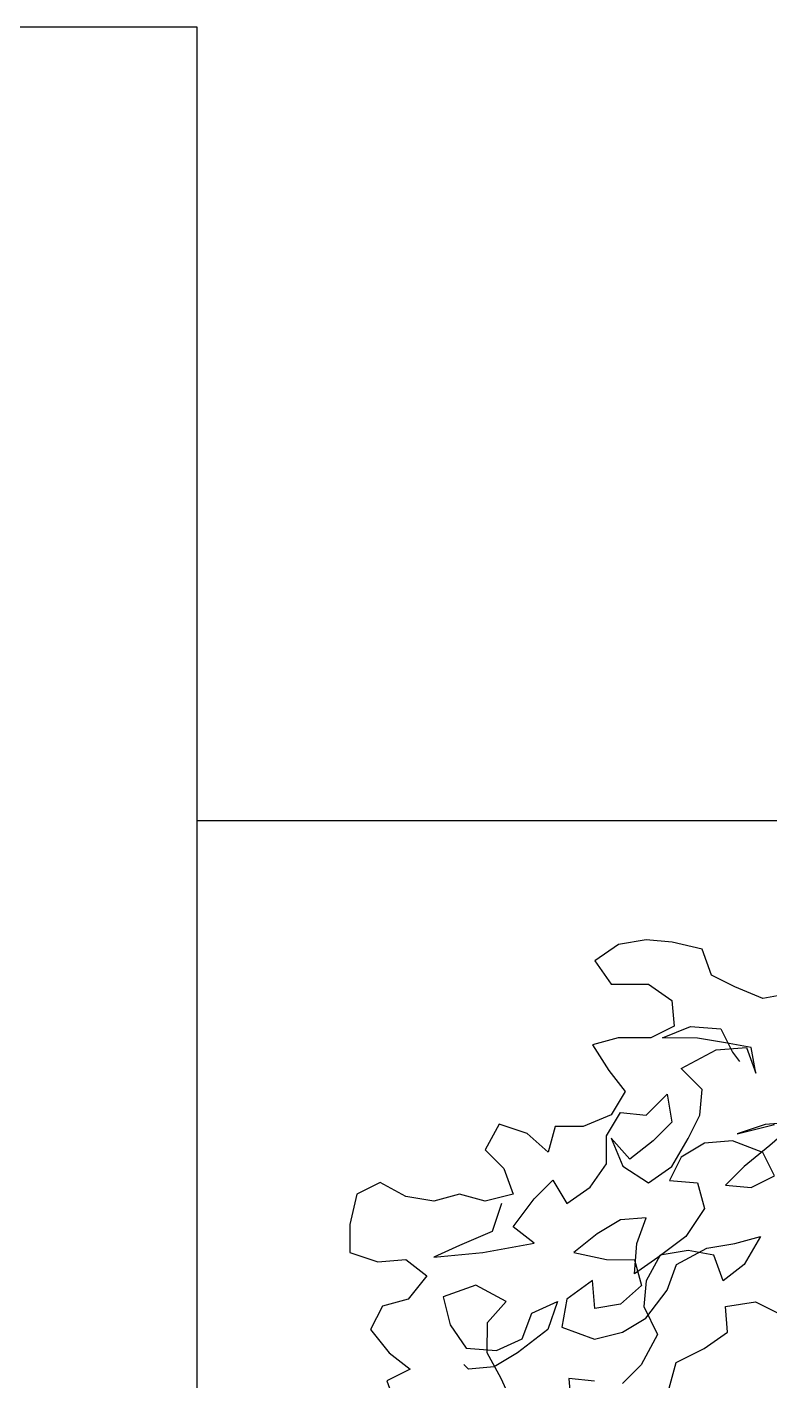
# Model space of a CAD drawing. Header units: millimetres. Extents: x -249630 to 95394, y -188036 to 109963.
# Drawn here: x -74576 to -74166, y 383 to 1129 of the extents above; entities that cross this region are included whole.
import ezdxf

# ---------------------------------------------------------------- set-up
doc = ezdxf.new("R2010")
doc.units = ezdxf.units.MM
for name, color, linetype in [('05', 5, 'Continuous'), ('AHojas', 86, 'Continuous'), ('Layer2', 8, 'Continuous')]:
    doc.layers.add(name, color=color, linetype=linetype)

# ---------------------------------------------------------------- blocks, each defined once
blk = doc.blocks.new('Arbol_01')
at = {"layer": 'AHojas'}
for p, q in [((-0.84273, 2.34522), (-0.85304, 2.33802)), ((-0.83038, 2.34727), (-0.84273, 2.34522)), ((-0.81905, 2.34623), (-0.83038, 2.34727)), ((-0.80567, 2.34313), (-0.81905, 2.34623)), ((-0.80156, 2.3318), (-0.80567, 2.34313)), ((-0.85304, 2.33802), (-0.84584, 2.32772)), ((-0.79127, 2.32664), (-0.80156, 2.3318)), ((-0.84584, 2.32772), (-0.82936, 2.3277)), ((-0.82936, 2.3277), (-0.81907, 2.32049)), ((-0.77892, 2.32148), (-0.79127, 2.32664)), ((-0.76759, 2.32353), (-0.77892, 2.32148)), ((-0.81907, 2.32049), (-0.81805, 2.30916)), ((-0.81805, 2.30916), (-0.82836, 2.30402)), ((-0.82321, 2.30402), (-0.81085, 2.30915)), ((-0.81085, 2.30915), (-0.79746, 2.30811)), ((-0.79746, 2.30811), (-0.79232, 2.29781)), ((-0.84277, 2.30403), (-0.8541, 2.30095)), ((-0.8541, 2.30095), (-0.8469, 2.28962)), ((-0.82836, 2.30402), (-0.84277, 2.30403)), ((-0.80776, 2.304), (-0.82321, 2.30402)), ((-0.79541, 2.30193), (-0.80776, 2.304)), ((-0.79953, 2.29885), (-0.78614, 2.29986)), ((-0.78408, 2.29986), (-0.79541, 2.30193)), ((-0.78614, 2.29986), (-0.78203, 2.28853)), ((-0.78203, 2.28853), (-0.78408, 2.29986)), ((-0.81498, 2.29062), (-0.79953, 2.29885)), ((-0.79232, 2.29781), (-0.78924, 2.29369)), ((-0.8469, 2.28962), (-0.8397, 2.28035)), ((-0.80572, 2.28135), (-0.81498, 2.29062)), ((-0.8397, 2.28035), (-0.84589, 2.27006)), ((-0.83045, 2.27004), (-0.82117, 2.2793)), ((-0.82117, 2.2793), (-0.81912, 2.26694)), ((-0.80676, 2.27002), (-0.80572, 2.28135)), ((-0.84589, 2.27006), (-0.85825, 2.26492)), ((-0.84796, 2.26079), (-0.84177, 2.27108)), ((-0.84177, 2.27108), (-0.83045, 2.27004)), ((-0.81192, 2.25973), (-0.80676, 2.27002)), ((-0.7594, 2.27101), (-0.77589, 2.25661)), ((-0.89532, 2.26598), (-0.90151, 2.25466)), ((-0.88297, 2.26185), (-0.89532, 2.26598)), ((-0.87061, 2.26493), (-0.87371, 2.25361)), ((-0.85825, 2.26492), (-0.87061, 2.26493)), ((-0.81912, 2.26694), (-0.82737, 2.25871)), ((-0.77794, 2.26588), (-0.7903, 2.26177)), ((-0.7903, 2.26177), (-0.77382, 2.26587)), ((-0.76455, 2.26689), (-0.77794, 2.26588)), ((-0.87371, 2.25361), (-0.88297, 2.26185)), ((-0.84797, 2.24844), (-0.84796, 2.26079)), ((-0.8459, 2.25976), (-0.84076, 2.2474)), ((-0.83767, 2.25049), (-0.8459, 2.25976)), ((-0.82737, 2.25871), (-0.83767, 2.25049)), ((-0.81914, 2.24738), (-0.81192, 2.25973)), ((-0.79236, 2.25868), (-0.80472, 2.25766)), ((-0.77898, 2.25352), (-0.79236, 2.25868)), ((-0.90151, 2.25466), (-0.89328, 2.24642)), ((-0.80472, 2.25766), (-0.81502, 2.25149)), ((-0.77589, 2.25661), (-0.78722, 2.24735)), ((-0.77384, 2.24322), (-0.77898, 2.25352)), ((-0.89328, 2.24642), (-0.88917, 2.23509)), ((-0.85519, 2.23814), (-0.84797, 2.24844)), ((-0.84076, 2.2474), (-0.82944, 2.24018)), ((-0.82944, 2.24018), (-0.81914, 2.24738)), ((-0.81502, 2.25149), (-0.82018, 2.2412)), ((-0.78722, 2.24735), (-0.79547, 2.23912)), ((-0.94786, 2.24029), (-0.95816, 2.23515)), ((-0.93654, 2.2341), (-0.94786, 2.24029)), ((-0.87991, 2.23302), (-0.87166, 2.24125)), ((-0.87166, 2.24125), (-0.86549, 2.23095)), ((-0.82018, 2.2412), (-0.80782, 2.24016)), ((-0.80782, 2.24016), (-0.80474, 2.22883)), ((-0.78414, 2.23808), (-0.77384, 2.24322)), ((-0.95816, 2.23515), (-0.96126, 2.22177)), ((-0.92418, 2.23203), (-0.93654, 2.2341)), ((-0.91285, 2.23511), (-0.92418, 2.23203)), ((-0.90153, 2.23201), (-0.91285, 2.23511)), ((-0.88917, 2.23509), (-0.90153, 2.23201)), ((-0.86549, 2.23095), (-0.85519, 2.23814)), ((-0.79547, 2.23912), (-0.78414, 2.23808)), ((-0.89432, 2.23097), (-0.89845, 2.21862)), ((-0.88918, 2.22067), (-0.87991, 2.23302)), ((-0.80474, 2.22883), (-0.81299, 2.21648)), ((-0.84182, 2.22372), (-0.85212, 2.21755)), ((-0.83049, 2.22474), (-0.84182, 2.22372)), ((-0.83462, 2.21341), (-0.83049, 2.22474)), ((-0.96126, 2.22177), (-0.96127, 2.20941)), ((-0.89845, 2.21862), (-0.91287, 2.21246)), ((-0.87992, 2.21346), (-0.88918, 2.22067)), ((-0.85212, 2.21755), (-0.86242, 2.20932)), ((-0.81299, 2.21648), (-0.82536, 2.20723)), ((-0.79137, 2.21337), (-0.78004, 2.21645)), ((-0.78004, 2.21645), (-0.78726, 2.2041)), ((-0.91287, 2.21246), (-0.92421, 2.20732)), ((-0.90258, 2.20936), (-0.87992, 2.21346)), ((-0.83566, 2.20003), (-0.83462, 2.21341)), ((-0.81197, 2.2103), (-0.82433, 2.20826)), ((-0.81712, 2.20413), (-0.80373, 2.21133)), ((-0.80064, 2.20823), (-0.81197, 2.2103)), ((-0.80373, 2.21133), (-0.79137, 2.21337)), ((-0.96127, 2.20941), (-0.94892, 2.20528)), ((-0.94892, 2.20528), (-0.93656, 2.2063)), ((-0.93656, 2.2063), (-0.9273, 2.19908)), ((-0.92421, 2.20732), (-0.90258, 2.20936)), ((-0.86242, 2.20932), (-0.84801, 2.20622)), ((-0.84801, 2.20622), (-0.83565, 2.20621)), ((-0.82536, 2.20723), (-0.83566, 2.20003)), ((-0.83565, 2.20621), (-0.83257, 2.19488)), ((-0.82433, 2.20826), (-0.83051, 2.19694)), ((-0.82125, 2.19281), (-0.81712, 2.20413)), ((-0.79653, 2.1969), (-0.80064, 2.20823)), ((-0.78726, 2.2041), (-0.79653, 2.1969)), ((-0.9273, 2.19908), (-0.93555, 2.18879)), ((-0.90568, 2.19494), (-0.9201, 2.18981)), ((-0.8923, 2.18772), (-0.90568, 2.19494)), ((-0.8542, 2.19696), (-0.86553, 2.18873)), ((-0.85318, 2.1846), (-0.8542, 2.19696)), ((-0.83257, 2.19488), (-0.84185, 2.18665)), ((-0.83051, 2.19694), (-0.83155, 2.18561)), ((-0.83053, 2.18046), (-0.82125, 2.19281)), ((-0.93555, 2.18879), (-0.94688, 2.18572)), ((-0.9201, 2.18981), (-0.91702, 2.17745)), ((-0.90055, 2.17847), (-0.8923, 2.18772)), ((-0.88098, 2.18257), (-0.86965, 2.1877)), ((-0.86965, 2.1877), (-0.87378, 2.17535)), ((-0.86553, 2.18873), (-0.8676, 2.17638)), ((-0.84185, 2.18665), (-0.85318, 2.1846)), ((-0.79551, 2.18558), (-0.78213, 2.18762)), ((-0.78213, 2.18762), (-0.77184, 2.18247)), ((-0.94688, 2.18572), (-0.95204, 2.17542)), ((-0.88511, 2.17124), (-0.88098, 2.18257)), ((-0.84083, 2.17429), (-0.83053, 2.18046)), ((-0.83155, 2.18561), (-0.82539, 2.17325)), ((-0.7945, 2.17425), (-0.79551, 2.18558)), ((-0.95204, 2.17542), (-0.94381, 2.16512)), ((-0.91702, 2.17745), (-0.90983, 2.16715)), ((-0.90056, 2.16508), (-0.90055, 2.17847)), ((-0.87378, 2.17535), (-0.88718, 2.16507)), ((-0.8676, 2.17638), (-0.85319, 2.17121)), ((-0.85319, 2.17121), (-0.84083, 2.17429)), ((-0.8048, 2.16705), (-0.7945, 2.17425)), ((-0.89644, 2.16611), (-0.88511, 2.17124)), ((-0.82539, 2.17325), (-0.83261, 2.15987)), ((-0.94381, 2.16512), (-0.93455, 2.1579)), ((-0.90983, 2.16715), (-0.89644, 2.16611)), ((-0.89439, 2.15375), (-0.90056, 2.16508)), ((-0.88718, 2.16507), (-0.89748, 2.1589)), ((-0.81716, 2.16088), (-0.8048, 2.16705)), ((-0.93455, 2.1579), (-0.94485, 2.15276)), ((-0.90881, 2.15788), (-0.91086, 2.15994)), ((-0.89748, 2.1589), (-0.90881, 2.15788)), ((-0.83261, 2.15987), (-0.84085, 2.15164)), ((-0.82026, 2.14956), (-0.81716, 2.16088)), ((-0.94485, 2.15276), (-0.94074, 2.14143)), ((-0.88926, 2.14242), (-0.89439, 2.15375)), ((-0.86453, 2.15372), (-0.86351, 2.14136)), ((-0.85321, 2.15268), (-0.86453, 2.15372))]:
    blk.add_line(p, q, dxfattribs=at)

msp = doc.modelspace()

# ---------------------------------------------------------------- linework, layer by layer
at = {"layer": '05'}
msp.add_line((-74482.415, -2308.069), (-74482.415, 1129.431), dxfattribs=at)
msp.add_lwpolyline([(-74482.415, 1129.431), (-77982.415, 1129.431)], dxfattribs=at)
at = {"layer": 'Layer2'}
msp.add_lwpolyline([(-74482.415, 691.931), (-68357.415, 691.931)], dxfattribs=at)

# ---------------------------------------------------------------- block references
at = {"xscale": 1250, "yscale": 1250, "zscale": 1250}
msp.add_blockref('Arbol_01', (-73196.564, -2308.069), dxfattribs=at)

doc.saveas('drawing.dxf')
